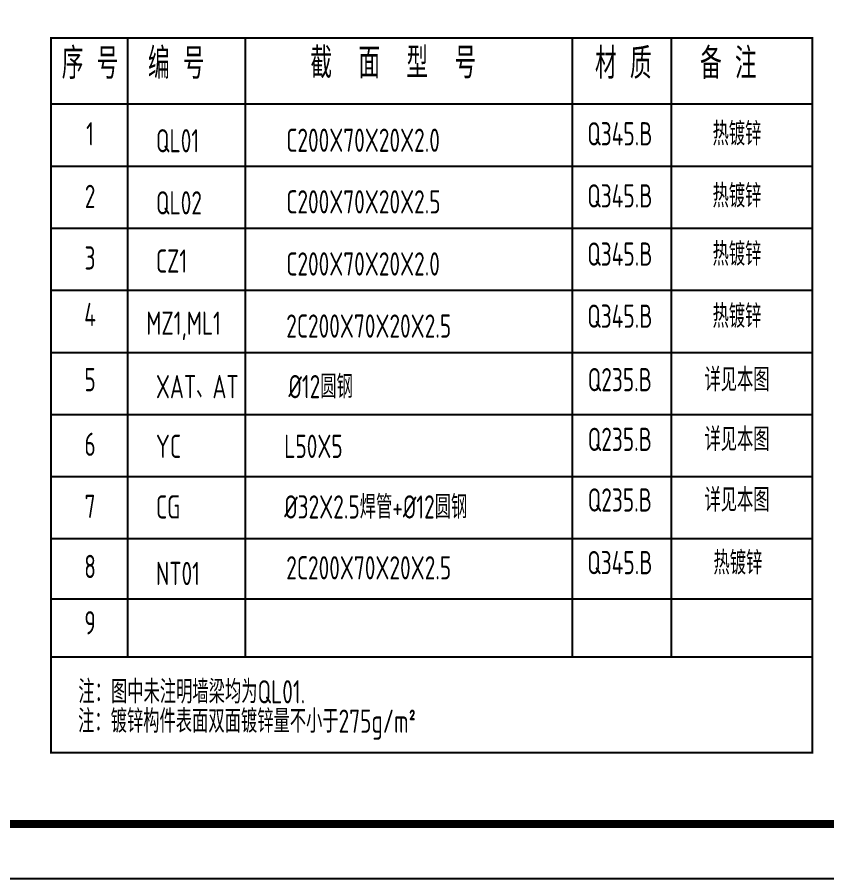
# Model space of a CAD drawing. Extents: x 180850 to 1399066, y 48356 to 327880.
# Drawn here: x 1155172 to 1176054, y 136382 to 158622 of the extents above; entities that cross this region are included whole.
import ezdxf
from ezdxf.enums import TextEntityAlignment as Align

# ---------------------------------------------------------------- set-up
doc = ezdxf.new("R2010")
doc.units = 0
doc.header["$LTSCALE"] = 1000
for name, color, linetype in [('AXIS', 3, 'Continuous'), ('PUB_TEXT', 7, 'Continuous'), ('PUB_TITLE', 4, 'Continuous'), ('TEXT', 7, 'Continuous')]:
    doc.layers.add(name, color=color, linetype=linetype)
doc.styles.add('TSSD_Dimension', font='Tssdeng.shx', dxfattribs={"width": 0.8, "bigfont": 'hztxt.shx'})
doc.styles.add('TSSD_Norm', font='tssdeng.shx', dxfattribs={"bigfont": 'hztxt.shx'})

msp = doc.modelspace()

# ---------------------------------------------------------------- linework, layer by layer
at = {"layer": 'AXIS'}
for p, q in [((1158012.61, 158085.2), (1158012.61, 142107)), ((1161055.54, 158085.2), (1161055.54, 142107)), ((1169487.2, 158085.2), (1169487.2, 142107)), ((1172036.73, 158085.2), (1172036.73, 142107)), ((1156043.54, 156382.38), (1175681.5, 156382.38)), ((1156043.54, 156382.38), (1175681.5, 156382.38)), ((1156043.54, 154779.56), (1175681.5, 154779.56)), ((1156043.54, 154779.56), (1175681.5, 154779.56)), ((1156043.54, 153176.74), (1175681.5, 153176.74)), ((1156043.54, 153176.74), (1175681.5, 153176.74)), ((1156043.54, 151573.92), (1175681.5, 151573.92)), ((1156043.54, 151573.92), (1175681.5, 151573.92)), ((1156043.54, 149971.1), (1175681.5, 149971.1)), ((1156043.54, 148368.28), (1175681.5, 148368.28)), ((1156043.54, 146765.46), (1175681.5, 146765.46)), ((1156043.54, 145162.64), (1175681.5, 145162.64)), ((1156043.54, 143609.82), (1175681.5, 143609.82)), ((1156043.54, 143609.82), (1175681.5, 143609.82)), ((1156043.54, 142107), (1175681.5, 142107)), ((1156043.54, 142107), (1175681.5, 142107))]:
    msp.add_line(p, q, dxfattribs=at)
at = {"layer": 'AXIS', "const_width": 50}
msp.add_lwpolyline([(1156043.54, 139639), (1175681.5, 139639), (1175681.5, 158085.2), (1156043.54, 158085.2)], close=True, dxfattribs=at)
at = {"layer": 'PUB_TITLE'}
msp.add_lwpolyline([(1041333.16, 220381.89), (1189933.16, 220381.89), (1189933.16, 136381.97), (1041333.16, 136381.97)], close=True, dxfattribs=at)
at = {"layer": 'PUB_TITLE', "const_width": 212.12}
msp.add_lwpolyline([(1044868.51, 137796.11), (1044868.51, 218967.75), (1188519.02, 218967.75), (1188519.02, 137796.11)], close=True, dxfattribs=at)

# ---------------------------------------------------------------- texts
at = {"layer": 'PUB_TEXT', "style": 'TSSD_Dimension', "width": 0.7}
for s, p in [('%%C32X2.5焊管+%%C12圆钢', (1162058.77, 145680.74)), ('注：图中未注明墙梁均为QL01.', (1156749.65, 140908.62)), ('注：镀锌构件表面双面镀锌量不小于275g/m%%1402%%141', (1156741.81, 140151.2))]:
    msp.add_text(s, height=600, dxfattribs=at).set_placement(p)
at = {"layer": 'TEXT', "style": 'TSSD_Norm', "width": 0.7}
for s, height, p in [('序 号', 799.998, (1157050.08, 156791.09)), ('编 号', 799.998, (1159274.25, 156791.09)), ('截  面  型  号', 799.998, (1164871.67, 156803.61)), ('材 质', 799.998, (1170805.66, 156791.09)), ('备 注', 799.998, (1173515.76, 156791.09)), ('1', 600, (1157050.08, 155133.22)), ('Q345.B', 599.999, (1170716.42, 155133.22)), ('热镀锌', 599.999, (1173738.57, 155133.22)), ('热镀锌', 599.999, (1173738.57, 153530.4)), ('2', 600, (1157050.08, 153516.82)), ('Q345.B', 599.999, (1170716.42, 153530.4)), ('Q345.B', 599.999, (1170716.42, 152027.58)), ('热镀锌', 599.999, (1173738.57, 152027.58)), ('3', 600, (1157050.08, 151927.34)), ('4', 600, (1157050.08, 150468.54)), ('热镀锌', 599.999, (1173738.57, 150424.76)), ('Q345.B', 599.999, (1170716.42, 150424.76)), ('5', 600, (1157050.08, 148786.38)), ('Q235.B', 599.999, (1170716.42, 148786.38)), ('详见本图', 599.999, (1173738.57, 148786.38)), ('6', 600, (1157050.08, 147119.12)), ('Q235.B', 599.999, (1170716.42, 147245.33)), ('详见本图', 599.999, (1173738.57, 147245.33)), ('Q235.B', 599.999, (1170716.42, 145680.74)), ('详见本图', 599.999, (1173738.57, 145680.74)), ('7', 600, (1157050.08, 145516.3)), ('Q345.B', 599.999, (1170716.42, 144063.48)), ('热镀锌', 599.999, (1173761.82, 144056.21)), ('8', 600, (1157050.08, 143963.48)), ('9', 600, (1157050.08, 142510.66))]:
    msp.add_text(s, height=height, dxfattribs=at).set_placement(p, align=Align.BOTTOM_CENTER)
for s, height, p in [('QL01', 599.999, (1158749.95, 155133.22)), ('C200X70X20X2.0', 599.9985, (1162111.04, 155147.03)), ('QL02', 599.999, (1158749.95, 153530.4)), ('C200X70X20X2.5', 599.9985, (1162111.04, 153555.76)), ('CZ1', 599.999, (1158749.95, 152027.58)), ('C200X70X20X2.0', 599.9985, (1162111.04, 151952.94)), ('MZ1,ML1', 599.999, (1158499.84, 150424.76)), ('2C200X70X20X2.5', 599.9985, (1162111.04, 150350.12)), ('XAT、AT', 599.999, (1158749.95, 148786.38)), ('%%C12圆钢', 599.999, (1162168, 148786.38)), ('YC', 599.999, (1158749.95, 147245.33)), ('L50X5', 599.999, (1162058.77, 147245.33)), ('CG', 599.999, (1158749.95, 145680.74)), ('NT01', 599.999, (1158749.95, 143962.92)), ('2C200X70X20X2.5', 599.9985, (1162111.04, 144109.49))]:
    msp.add_text(s, height=height, dxfattribs=at).set_placement(p)

doc.saveas('drawing.dxf')
